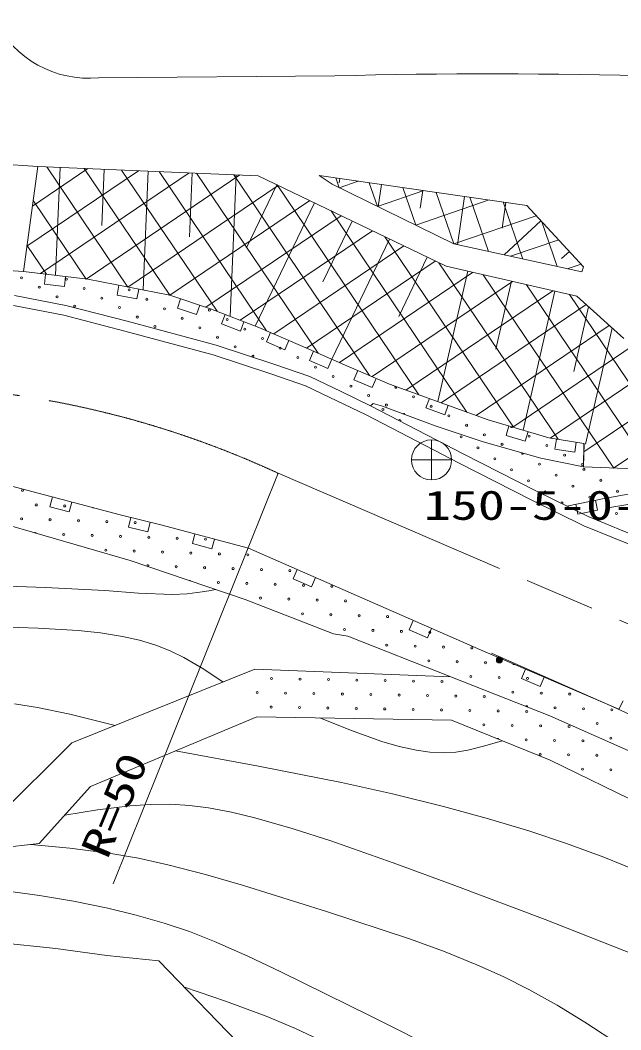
# Model space of a CAD drawing. Units: millimetres, scale not verified. Extents: x 40000 to 680000, y 20000 to 380000.
# Drawn here: x 176826 to 206736, y 250296 to 300535 of the extents above; entities that cross this region are included whole.
import ezdxf
from ezdxf.enums import TextEntityAlignment as Align

# ---------------------------------------------------------------- set-up
doc = ezdxf.new("R2010")
doc.units = ezdxf.units.MM
doc.header["$LTSCALE"] = 1000
doc.linetypes.add('CHAIN', pattern=[18.5, 12, -1.5, 3.5, -1.5])
for name, color, linetype, lineweight in [('M-BGD', 7, 'Continuous', 13), ('M-BMK', 2, 'CHAIN', 13), ('M-BMK-SRVR', 3, 'Continuous', 13), ('M-STR-HTXT', 7, 'Continuous', 13)]:
    doc.layers.add(name, color=color, linetype=linetype, lineweight=lineweight)
doc.styles.add('ＭＳ ゴシック', font='')
doc.styles.get('ＭＳ ゴシック').set_extended_font_data('MS Gothic')

msp = doc.modelspace()

# ---------------------------------------------------------------- linework, layer by layer
at = {"layer": 'M-BGD'}
for p, q in [((169912, 293795), (177712, 293252)), ((176983, 288037), (177712, 293252)), ((182722, 293044), (177157, 289283)), ((180198, 293149), (177437, 291283)), ((177712, 293252), (188676, 292797)), ((185245, 292939), (177837, 287932)), ((182194, 287256), (178154, 293234)), ((178809, 293206), (178586, 287840)), ((184276, 286853), (180016, 293156)), ((181001, 293115), (180886, 290323)), ((186629, 286051), (181879, 293079)), ((183194, 293024), (182949, 287110)), ((189099, 285074), (183742, 293002)), ((185387, 292933), (185255, 289752)), ((191658, 283967), (185604, 292924)), ((187769, 292834), (180104, 287654)), ((187580, 292842), (187287, 285795)), ((194219, 282857), (187467, 292847)), ((188676, 292797), (198031, 288288)), ((191710, 292805), (202048, 291322)), ((191710, 292805), (192365, 292369)), ((192711, 292200), (192545, 292686)), ((193662, 292525), (192711, 292200)), ((192744, 292657), (192713, 292436)), ((194617, 291267), (194212, 292446)), ((189678, 292314), (182194, 287256)), ((189612, 292346), (188099, 289207)), ((196677, 281899), (189618, 292343)), ((198428, 289403), (192365, 292369)), ((196921, 292058), (194617, 291267)), ((194812, 292360), (194653, 291250)), ((196522, 290335), (195880, 292207)), ((196879, 292064), (196752, 291175)), ((198428, 289403), (197548, 291968)), ((180115, 287652), (177475, 291559)), ((191242, 291560), (184276, 286853)), ((191483, 291444), (188528, 285314)), ((200181, 291590), (196522, 290335)), ((198947, 291767), (198602, 289365)), ((200143, 289027), (199216, 291729)), ((201015, 291471), (200831, 290193)), ((201857, 288651), (200884, 291489)), ((199069, 281038), (192304, 291048)), ((202048, 291322), (204884, 288269)), ((192805, 290807), (186070, 286255)), ((193354, 290542), (191896, 287519)), ((202526, 290808), (198428, 289403)), ((202757, 290559), (200923, 288856)), ((203572, 288276), (202807, 290505)), ((194369, 290053), (187784, 285603)), ((195225, 289641), (192344, 283665)), ((201393, 280278), (194989, 289754)), ((204797, 288007), (198428, 289403)), ((203642, 289606), (201249, 288785)), ((178141, 287895), (177165, 289339)), ((195933, 289299), (189454, 284921)), ((204175, 289032), (203788, 288673)), ((197496, 288546), (191087, 284214)), ((197095, 288739), (195674, 285789)), ((203609, 279679), (197674, 288460)), ((204759, 288403), (204070, 288166)), ((175235, 288150), (176983, 288037)), ((176983, 288037), (180196, 287642)), ((178093, 287900), (178032, 287404)), ((199347, 287986), (192719, 283507)), ((199116, 288039), (197630, 281556)), ((198031, 288288), (204543, 286796)), ((204884, 288269), (204797, 288007)), ((178032, 287404), (179025, 287282)), ((179025, 287282), (179086, 287779)), ((180196, 287642), (184277, 286853)), ((201348, 287528), (194351, 282799)), ((206385, 278250), (199888, 287862)), ((201287, 287542), (200514, 284169)), ((181745, 287343), (181650, 286852)), ((182632, 286662), (182727, 287153)), ((203348, 287069), (196038, 282129)), ((203457, 287044), (201874, 280134)), ((208248, 278171), (202031, 287371)), ((210112, 278092), (204173, 286881)), ((176551, 286840), (179106, 286344)), ((181650, 286852), (182632, 286662)), ((184277, 286853), (186306, 286176)), ((184817, 286673), (184659, 286198)), ((205006, 286380), (197786, 281500)), ((204543, 286796), (206890, 284691)), ((178995, 285857), (176486, 286344)), ((179106, 286344), (182157, 285551)), ((184659, 286198), (185607, 285882)), ((185607, 285882), (185766, 286357)), ((186306, 286176), (188702, 285246)), ((187038, 285892), (186857, 285426)), ((205130, 286269), (204394, 283060)), ((182029, 285067), (178995, 285857)), ((182157, 285551), (186585, 284360)), ((186857, 285426), (187789, 285064)), ((187789, 285064), (187970, 285530)), ((186442, 283881), (182029, 285067)), ((188702, 285246), (190788, 284344)), ((189286, 284994), (189088, 284535)), ((206158, 285347), (199534, 280871)), ((206303, 285217), (204977, 279430)), ((186585, 284360), (189462, 283418)), ((189088, 284535), (190005, 284138)), ((190005, 284138), (190204, 284597)), ((207819, 284659), (201354, 280290)), ((210191, 284452), (203220, 279741)), ((189302, 282944), (186442, 283881)), ((190788, 284344), (192983, 283386)), ((191427, 284065), (191227, 283607)), ((189462, 283418), (191248, 282797)), ((191227, 283607), (192143, 283207)), ((192143, 283207), (192343, 283665)), ((192983, 283386), (195209, 282427)), ((211835, 283753), (204889, 279059)), ((191084, 282325), (189302, 282944)), ((193637, 283104), (193439, 282645)), ((213478, 283053), (206373, 278251)), ((191248, 282797), (192811, 282053)), ((193439, 282645), (194358, 282250)), ((194358, 282250), (194555, 282709)), ((195209, 282427), (200136, 280654)), ((192594, 281602), (191033, 282346)), ((192811, 282053), (194278, 281344)), ((194054, 280897), (192594, 281602)), ((194402, 281465), (194278, 281344)), ((194278, 281344), (198916, 278938)), ((194865, 281323), (194402, 281465)), ((197202, 281710), (197033, 281240)), ((197974, 280901), (198143, 281372)), ((198688, 278493), (194054, 280897)), ((197488, 280355), (194865, 281323)), ((197033, 281240), (197974, 280901)), ((199888, 279548), (197488, 280355)), ((200136, 280654), (203152, 279752)), ((201165, 280347), (201021, 279867)), ((201021, 279867), (201979, 279581)), ((201979, 279581), (202123, 280060)), ((202752, 278742), (199888, 279548)), ((203152, 279752), (204899, 279470)), ((203532, 279691), (203452, 279197)), ((204439, 279038), (204519, 279532)), ((204871, 278315), (204914, 279473)), ((204899, 279470), (204871, 278315)), ((198916, 278938), (202501, 277121)), ((203452, 279197), (204439, 279038)), ((202277, 276674), (198688, 278493)), ((204871, 278315), (202752, 278742)), ((189675, 277989), (181457, 257559)), ((212749, 277980), (204871, 278315)), ((176023, 277443), (181802, 275922)), ((202501, 277121), (205106, 275831)), ((205914, 276742), (207095, 276947)), ((178429, 276810), (178301, 276326)), ((178301, 276326), (179268, 276072)), ((179268, 276072), (179396, 276555)), ((204900, 275375), (202277, 276674)), ((204051, 276354), (205914, 276742)), ((204493, 276446), (204595, 275956)), ((205574, 276160), (205472, 276650)), ((206012, 276759), (206097, 276266)), ((206097, 276266), (207083, 276438)), ((181802, 275922), (183836, 275431)), ((204595, 275956), (205574, 276160)), ((205106, 275831), (211527, 273203)), ((182300, 273641), (175755, 275535)), ((182333, 275794), (182215, 275308)), ((183187, 275073), (183305, 275559)), ((183836, 275431), (188188, 274262)), ((211344, 272738), (204900, 275375)), ((182215, 275308), (183187, 275073)), ((185529, 274976), (185399, 274493)), ((185399, 274493), (186365, 274234)), ((186365, 274234), (186495, 274717)), ((188188, 274262), (199742, 269199)), ((188026, 271701), (182300, 273641)), ((190619, 273197), (190418, 272739)), ((175111, 272410), (178071, 272313)), ((178071, 272313), (181034, 272155)), ((190418, 272739), (191334, 272337)), ((191334, 272337), (191535, 272795)), ((181034, 272155), (182715, 272024)), ((182715, 272024), (184393, 271954)), ((184393, 271954), (185148, 271990)), ((185148, 271990), (185896, 272086)), ((185896, 272086), (186219, 272140)), ((186219, 272140), (186552, 272200)), ((192422, 269994), (188026, 271701)), ((177727, 270285), (175739, 270343)), ((196396, 270665), (196195, 270207)), ((179715, 270166), (177727, 270285)), ((180828, 270048), (179715, 270166)), ((181914, 269873), (180828, 270048)), ((182761, 269680), (181914, 269873)), ((193147, 269877), (192422, 269994)), ((198274, 267866), (193147, 269877)), ((196195, 270207), (197111, 269806)), ((197111, 269806), (197312, 270264)), ((183587, 269430), (182761, 269680)), ((184297, 269155), (183587, 269430)), ((184973, 268828), (184297, 269155)), ((185968, 268240), (184973, 268828)), ((199742, 269199), (206644, 266243)), ((200749, 268840), (200291, 269041)), ((179396, 264569), (188518, 268238)), ((186931, 267600), (185968, 268240)), ((188518, 268238), (198274, 267866)), ((203195, 265924), (198274, 267866)), ((201991, 268239), (201795, 267780)), ((201795, 267780), (202715, 267387)), ((202715, 267387), (202911, 267847)), ((176542, 266515), (177690, 266337)), ((177690, 266337), (179295, 266005)), ((206845, 266672), (206644, 266243)), ((179295, 266005), (180895, 265612)), ((188612, 265870), (180331, 262411)), ((198297, 265702), (188612, 265870)), ((191747, 265816), (193271, 265208)), ((210217, 262801), (203195, 265924)), ((180895, 265612), (181224, 265528)), ((181224, 265528), (181562, 265441)), ((203220, 263706), (198297, 265702)), ((193271, 265208), (194841, 264648)), ((175564, 260764), (179396, 264569)), ((194841, 264648), (195693, 264399)), ((195693, 264399), (196554, 264210)), ((199119, 264211), (199971, 264421)), ((199971, 264421), (200819, 264680)), ((184558, 264177), (188696, 263416)), ((196554, 264210), (197229, 264118)), ((197229, 264118), (197913, 264086)), ((197913, 264086), (198515, 264118)), ((198515, 264118), (199119, 264211)), ((188696, 263416), (192823, 262597)), ((209219, 260794), (203220, 263706)), ((180331, 262411), (177776, 259564)), ((192823, 262597), (195372, 262033)), ((195372, 262033), (197910, 261410)), ((180678, 261241), (182311, 261444)), ((182311, 261444), (183304, 261511)), ((183304, 261511), (184307, 261518)), ((184307, 261518), (185256, 261459)), ((185256, 261459), (186203, 261340)), ((186203, 261340), (187353, 261126)), ((197910, 261410), (200035, 260831)), ((179044, 260977), (180678, 261241)), ((187353, 261126), (188507, 260850)), ((188507, 260850), (190416, 260299)), ((200035, 260831), (202152, 260191)), ((190416, 260299), (192303, 259692)), ((202152, 260191), (204029, 259563)), ((177776, 259564), (172209, 258925)), ((177354, 259516), (179304, 259331)), ((179304, 259331), (181244, 259087)), ((192303, 259692), (195400, 258612)), ((204029, 259563), (205885, 258880)), ((181244, 259087), (182716, 258829)), ((182716, 258829), (184177, 258513)), ((205885, 258880), (208457, 257838)), ((184177, 258513), (186062, 258030)), ((195400, 258612), (198468, 257479)), ((186062, 258030), (187947, 257484)), ((175026, 257348), (177791, 256979)), ((187947, 257484), (192087, 256186)), ((198468, 257479), (202967, 255782)), ((177791, 256979), (179489, 256696)), ((179489, 256696), (181185, 256352)), ((181185, 256352), (182595, 256008)), ((182595, 256008), (183997, 255604)), ((192087, 256186), (196218, 254827)), ((202967, 255782), (207440, 254030)), ((183997, 255604), (185253, 255180)), ((172378, 254976), (178603, 254345)), ((185253, 255180), (186498, 254696)), ((196218, 254827), (197899, 254210)), ((178603, 254345), (181143, 254001)), ((186498, 254696), (188160, 253966)), ((181143, 254001), (183737, 253736)), ((183737, 253736), (188156, 249158)), ((188160, 253966), (189800, 253179)), ((197899, 254210), (199564, 253536)), ((199564, 253536), (200872, 252947)), ((189800, 253179), (194282, 250967)), ((200872, 252947), (202154, 252304)), ((185003, 252424), (187050, 251729)), ((202154, 252304), (203565, 251514)), ((187050, 251729), (189074, 250979)), ((203565, 251514), (204947, 250671)), ((189074, 250979), (190534, 250361)), ((194282, 250967), (198754, 248741)), ((190534, 250361), (191981, 249683)), ((204947, 250671), (206712, 249510))]:
    msp.add_line(p, q, dxfattribs=at)
msp.add_lwpolyline([(214119, 262818), (206212, 266441), (200749, 268840)], dxfattribs=at)
for centre, radius in [((176897, 287717), 49.8), ((179133, 287654), 49.8), ((177779, 287245), 49.8), ((180014, 287181), 49.8), ((182249, 287118), 49.8), ((178660, 286772), 49.8), ((180895, 286709), 49.8), ((183130, 286645), 49.8), ((179541, 286300), 49.8), ((181777, 286236), 49.8), ((184012, 286173), 49.8), ((186247, 286109), 49.8), ((182658, 285764), 49.8), ((184893, 285700), 49.8), ((187128, 285637), 49.8), ((183539, 285291), 49.8), ((185775, 285228), 49.8), ((188010, 285164), 49.8), ((186656, 284755), 49.8), ((188891, 284692), 49.8), ((187537, 284283), 49.8), ((189772, 284219), 49.8), ((190654, 283747), 49.8), ((191535, 283275), 49.8), ((192416, 282802), 49.8), ((193298, 282330), 49.8), ((194179, 281857), 49.8), ((195061, 281385), 49.8), ((196414, 281794), 49.8), ((197296, 281321), 49.8), ((194893, 281157), 49.8), ((198177, 280849), 49.8), ((199058, 280376), 49.8), ((198787, 279802), 49.8), ((199940, 279904), 49.8), ((202175, 279840), 49.8), ((200821, 279431), 49.8), ((203056, 279368), 49.8), ((199623, 279254), 49.8), ((203938, 278895), 49.8), ((200460, 278706), 49.8), ((202681, 278447), 49.8), ((204819, 278423), 49.8), ((201296, 278158), 49.8), ((203517, 277899), 49.8), ((204902, 278187), 49.8), ((202133, 277610), 49.8), ((204354, 277351), 49.8), ((205738, 277639), 49.8), ((176946, 277142), 49.8), ((202969, 277062), 49.8), ((205190, 276803), 49.8), ((206575, 277091), 49.8), ((177629, 276411), 49.8), ((179042, 276362), 49.8), ((205228, 276548), 49.8), ((206527, 275988), 49.8), ((176898, 275728), 49.8), ((178311, 275680), 49.8), ((179724, 275631), 49.8), ((181138, 275582), 49.8), ((182551, 275533), 49.8), ((178993, 274948), 49.8), ((180407, 274900), 49.8), ((181820, 274851), 49.8), ((183233, 274802), 49.8), ((184647, 274753), 49.8), ((186060, 274705), 49.8), ((181089, 274169), 49.8), ((182502, 274120), 49.8), ((183916, 274071), 49.8), ((185329, 274022), 49.8), ((186743, 273974), 49.8), ((188156, 273925), 49.8), ((184598, 273340), 49.8), ((186011, 273291), 49.8), ((187425, 273243), 49.8), ((188838, 273194), 49.8), ((190252, 273145), 49.8), ((186694, 272560), 49.8), ((188107, 272512), 49.8), ((189521, 272463), 49.8), ((190934, 272414), 49.8), ((192347, 272365), 49.8), ((188789, 271781), 49.8), ((190203, 271732), 49.8), ((191616, 271683), 49.8), ((193030, 271634), 49.8), ((190885, 271001), 49.8), ((192299, 270952), 49.8), ((193712, 270903), 49.8), ((195125, 270855), 49.8), ((192981, 270221), 49.8), ((194394, 270172), 49.8), ((195808, 270123), 49.8), ((197221, 270075), 49.8), ((195077, 269441), 49.8), ((196490, 269392), 49.8), ((197903, 269344), 49.8), ((199317, 269295), 49.8), ((200689, 268702), 150), ((200689, 268702), 132), ((200689, 268702), 115), ((200689, 268702), 96.8), ((197172, 268661), 49.8), ((198586, 268613), 49.8), ((199999, 268564), 49.8), ((200689, 268702), 79.5), ((200689, 268702), 58.5), ((200689, 268702), 40.5), ((200689, 268702), 23.2), ((200689, 268702), 4.5), ((189347, 267772), 49.8), ((190761, 267747), 49.8), ((199268, 267882), 49.8), ((200681, 267833), 49.8), ((202095, 267784), 49.8), ((192175, 267723), 49.8), ((193589, 267698), 49.8), ((195003, 267674), 49.8), ((196417, 267649), 49.8), ((197831, 267625), 49.8), ((188627, 267077), 49.8), ((190041, 267053), 49.8), ((191455, 267028), 49.8), ((192869, 267004), 49.8), ((194283, 266979), 49.8), ((195697, 266954), 49.8), ((197111, 266930), 49.8), ((198525, 266905), 49.8), ((199939, 266881), 49.8), ((201364, 267102), 49.8), ((202777, 267053), 49.8), ((204190, 267004), 49.8), ((189322, 266358), 49.8), ((190736, 266333), 49.8), ((192150, 266309), 49.8), ((193564, 266284), 49.8), ((194978, 266260), 49.8), ((196392, 266235), 49.8), ((203459, 266322), 49.8), ((204873, 266273), 49.8), ((206286, 266224), 49.8), ((197806, 266211), 49.8), ((199220, 266186), 49.8), ((200634, 266161), 49.8), ((202048, 266137), 49.8), ((199915, 265467), 49.8), ((201329, 265442), 49.8), ((202743, 265418), 49.8), ((204157, 265393), 49.8), ((205555, 265542), 49.8), ((202024, 264723), 49.8), ((206237, 264811), 49.8), ((203438, 264698), 49.8), ((204852, 264674), 49.8), ((202718, 264004), 49.8), ((204132, 263979), 49.8), ((205546, 263954), 49.8), ((204827, 263260), 49.8), ((206241, 263235), 49.8)]:
    msp.add_circle(centre, radius, dxfattribs=at)
for centre, start, end in [((188419, 283811), 263.6837, 240.0424), ((195533, 282266), 102.2688, 38.1382), ((195942, 280912), 344.7241, 158.4077), ((195729, 280609), 314.5869, 170.5813), ((201294, 280313), 168.725, 337.9752), ((201844, 278994), 161.0855, 347.4474), ((203806, 276514), 288.833, 198.4696), ((180455, 276313), 211.122, 299.373), ((204299, 276179), 43.4682, 83.8415), ((205598, 275619), 349.6312, 145.8563), ((177580, 274997), 354.5251, 153.1976), ((183185, 273389), 275.9974, 226.5627), ((185280, 272609), 5.9459, 136.6143), ((201412, 268515), 189.1459, 304.6436), ((202046, 266371), 345.4769, 151.4499), ((200610, 264747), 356.5926, 139.2717)]:
    msp.add_arc(centre, 49.8, start, end, dxfattribs=at)
at = {"layer": 'M-BMK'}
msp.add_line((189675, 277989), (218259, 265694), dxfattribs=at)
msp.add_arc((169738, 234909), 47470, 65.1664, 104.4585, dxfattribs=at)
at = {"layer": 'M-BMK-SRVR'}
for p, q in [((197311, 279656), (197311, 277656)), ((196311, 278656), (198311, 278656))]:
    msp.add_line(p, q, dxfattribs=at)
msp.add_circle((197311, 278656), 1000, dxfattribs=at)
at = {"layer": 'M-STR-HTXT'}
msp.add_line((192488, 297767), (180723, 297670), dxfattribs=at)
for centre, radius, start, end in [((180231, 302847), 5200, 206.3945, 275.4279), ((200303, -16387), 314252, 85.50781, 91.42493)]:
    msp.add_arc(centre, radius, start, end, dxfattribs=at)

# ---------------------------------------------------------------- texts
at = {"layer": 'M-BGD', "style": 'ＭＳ ゴシック', "width": 1.35}
msp.add_text('R=50', height=1466, rotation=67.4, dxfattribs=at).set_placement((181570, 258550), align=Align.BOTTOM_LEFT)
at = {"layer": 'M-BMK-SRVR', "style": 'ＭＳ ゴシック', "width": 1.35}
msp.add_text('150-5-0-1', height=1466, dxfattribs=at).set_placement((196923, 275232), align=Align.BOTTOM_LEFT)

doc.saveas('drawing.dxf')
